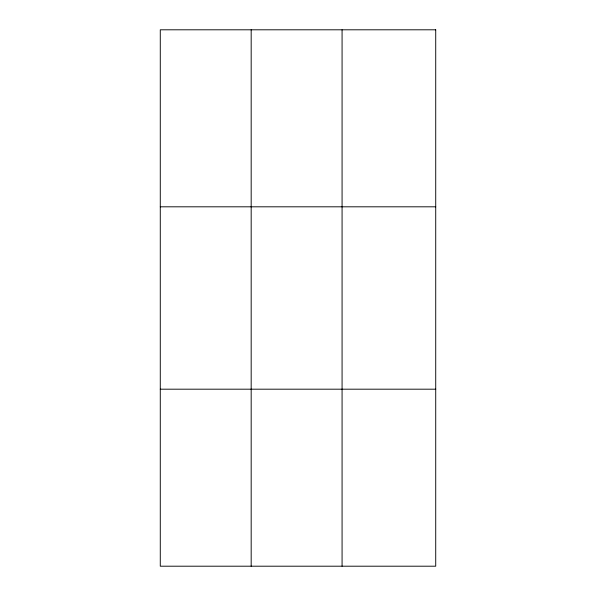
<?xml version="1.0" encoding="UTF-8"?>
<svg xmlns="http://www.w3.org/2000/svg" width="596" height="596" viewBox="0 0 596 596"><rect width="100%" height="100%" fill="white"/><g stroke="black" fill="none" stroke-linecap="round" stroke-linejoin="round"><path stroke-width="0.89" d="M251.177 29.8L251.177 566.2M342.074 29.8L342.074 566.2M160.279 206.812L435.721 206.812M160.279 389.188L435.721 389.188M435.721 29.8L160.279 29.8L160.279 566.2L435.721 566.2L435.721 29.8"/></g></svg>
